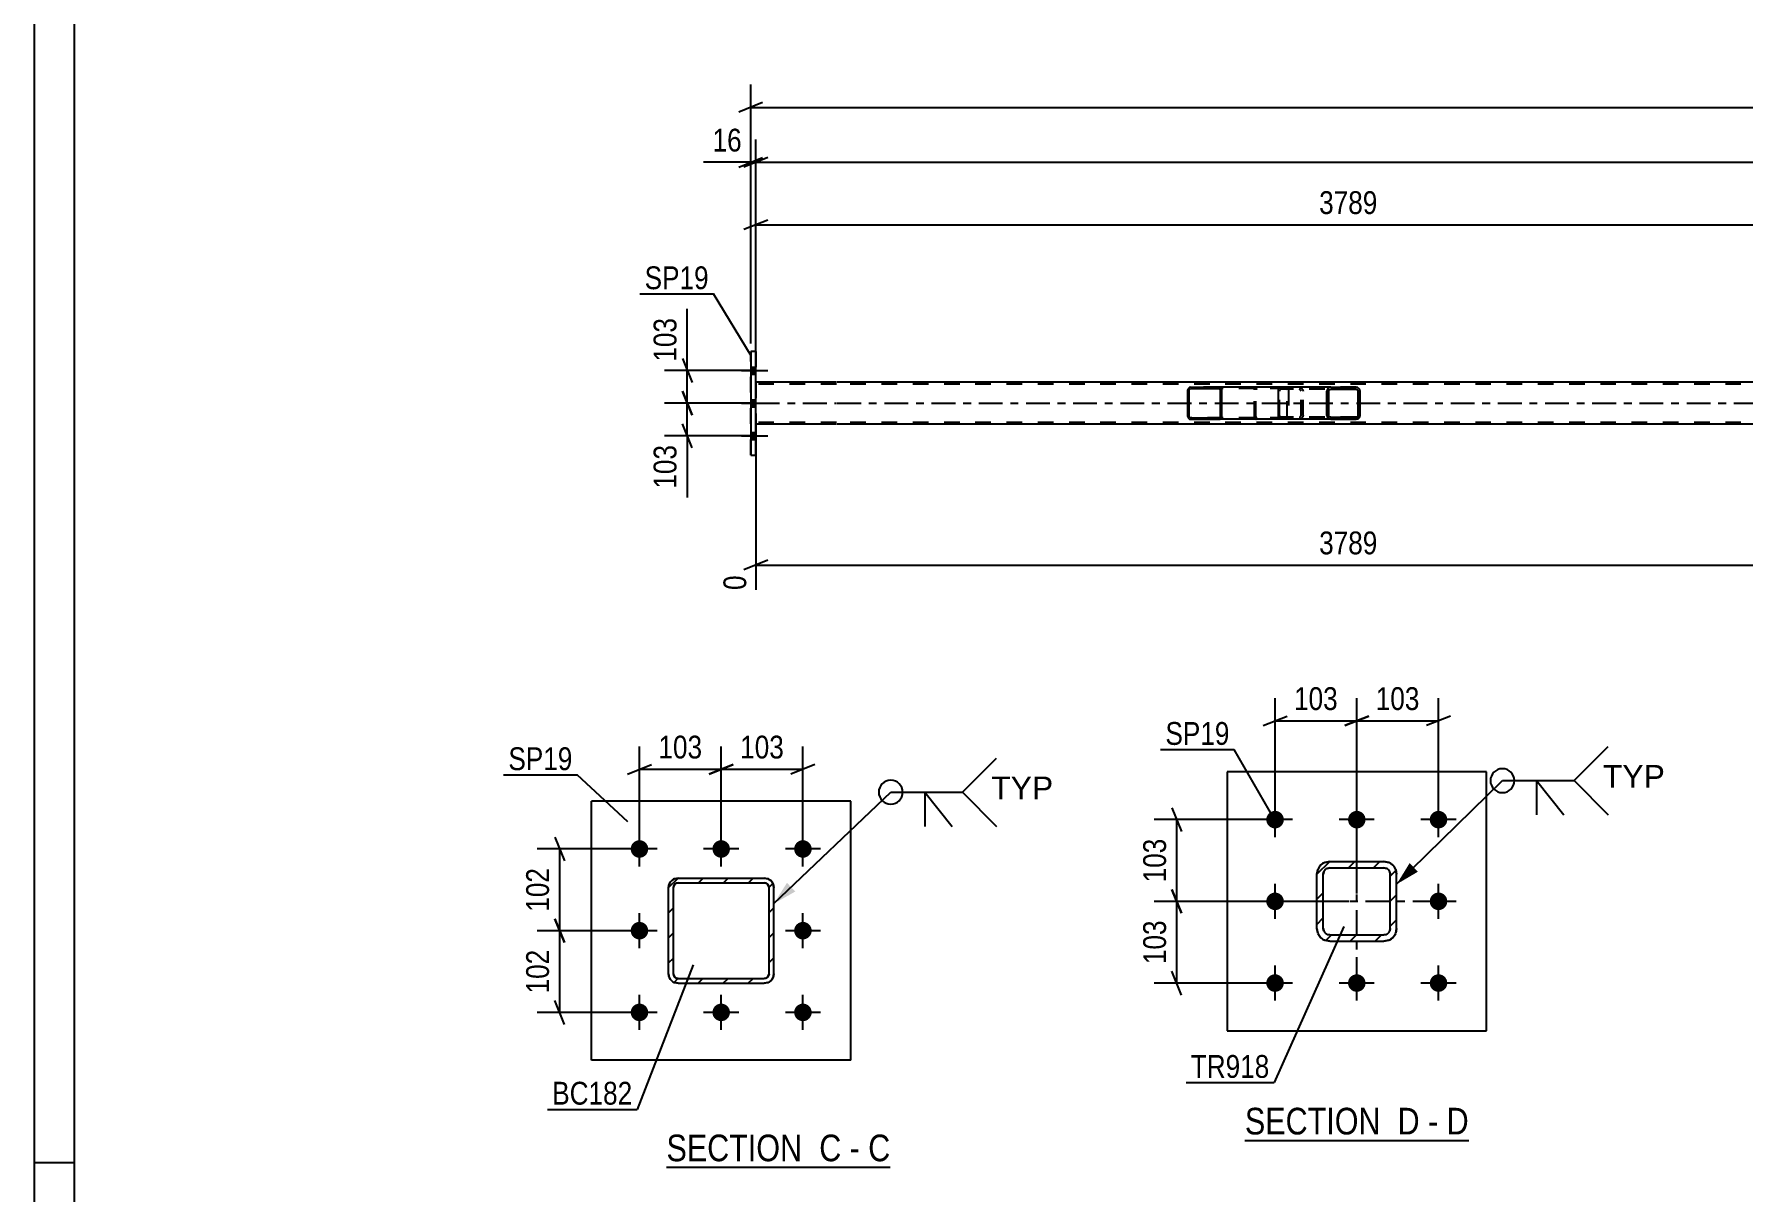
# Model space of a CAD drawing. Header units: millimetres. Extents: x 0 to 841, y 0 to 594.
# Drawn here: x 0 to 214.3, y 145.4 to 290.6 of the extents above; entities that cross this region are included whole.
import ezdxf

# ---------------------------------------------------------------- set-up
doc = ezdxf.new("R2010")
doc.units = ezdxf.units.MM
doc.linetypes.add('DXK_LINE_DOT2', pattern=[3.9198, 1.9599, -1.9599])
doc.linetypes.add('DXK_LINE_DOT3', pattern=[5.9187, 2.979, -0.9799, 0.9799, -0.9799])
doc.styles.add('Arial', font='ARIAL.TTF', dxfattribs={"height": 0.2})
doc.styles.add('Arial Narrow', font='ARIALN.TTF', dxfattribs={"height": 0.2})

# ---------------------------------------------------------------- blocks, each defined once
blk = doc.blocks.new('Unknown-814748264-18 - 6710')
at = {"color": 6, "linetype": 'Continuous'}
blk.add_line((151.86, 151.8), (179.93, 151.8), dxfattribs=at)
at = {"color": 0, "linetype": 'Continuous'}
blk.add_wipeout([(169.96, 152.55), (169.96, 156.05), (151.86, 156.05), (151.86, 152.55)], dxfattribs=at)
at = {"color": 7, "linetype": 'Continuous', "style": 'Arial Narrow'}
blk.add_text('SECTION ', height=3.34, dxfattribs=at).set_placement((151.86, 152.55))
at = {"color": 0, "linetype": 'Continuous'}
blk.add_wipeout([(173.78, 152.55), (173.78, 156.05), (171.01, 156.05), (171.01, 152.55)], dxfattribs=at)
at = {"color": 7, "linetype": 'Continuous', "style": 'Arial Narrow'}
blk.add_text('D', height=3.34, dxfattribs=at).set_placement((171.01, 152.55))
at = {"color": 0, "linetype": 'Continuous'}
blk.add_wipeout([(176.11, 152.55), (176.11, 156.05), (174.83, 156.05), (174.83, 152.55)], dxfattribs=at)
at = {"color": 7, "linetype": 'Continuous', "style": 'Arial Narrow'}
blk.add_text('-', height=3.34, dxfattribs=at).set_placement((174.83, 152.55))
at = {"color": 0, "linetype": 'Continuous'}
blk.add_wipeout([(179.93, 152.55), (179.93, 156.05), (177.16, 156.05), (177.16, 152.55)], dxfattribs=at)
at = {"color": 7, "linetype": 'Continuous', "style": 'Arial Narrow'}
blk.add_text('D', height=3.34, dxfattribs=at).set_placement((177.16, 152.55))
blk = doc.blocks.new('Unknown-814748264-1133')
at = {"color": 5, "linetype": 'Continuous'}
for p, q in [((0, 594), (0, 0)), ((5, 589), (5, 5)), ((5, 149), (0, 149))]:
    blk.add_line(p, q, dxfattribs=at)
blk = doc.blocks.new('Unknown-814748264-13 - 16211')
at = {"color": 6, "linetype": 'Continuous'}
blk.add_line((79.31, 148.44), (107.38, 148.44), dxfattribs=at)
at = {"color": 0, "linetype": 'Continuous'}
blk.add_wipeout([(97.42, 149.19), (97.42, 152.69), (79.31, 152.69), (79.31, 149.19)], dxfattribs=at)
at = {"color": 7, "linetype": 'Continuous', "style": 'Arial Narrow'}
blk.add_text('SECTION ', height=3.34, dxfattribs=at).set_placement((79.31, 149.19))
at = {"color": 0, "linetype": 'Continuous'}
blk.add_wipeout([(101.23, 149.19), (101.23, 152.69), (98.47, 152.69), (98.47, 149.19)], dxfattribs=at)
at = {"color": 7, "linetype": 'Continuous', "style": 'Arial Narrow'}
blk.add_text('C', height=3.34, dxfattribs=at).set_placement((98.47, 149.19))
at = {"color": 0, "linetype": 'Continuous'}
blk.add_wipeout([(103.56, 149.19), (103.56, 152.69), (102.28, 152.69), (102.28, 149.19)], dxfattribs=at)
at = {"color": 7, "linetype": 'Continuous', "style": 'Arial Narrow'}
blk.add_text('-', height=3.34, dxfattribs=at).set_placement((102.28, 149.19))
at = {"color": 0, "linetype": 'Continuous'}
blk.add_wipeout([(107.38, 149.19), (107.38, 152.69), (104.61, 152.69), (104.61, 149.19)], dxfattribs=at)
at = {"color": 7, "linetype": 'Continuous', "style": 'Arial Narrow'}
blk.add_text('C', height=3.34, dxfattribs=at).set_placement((104.61, 149.19))
blk = doc.blocks.new('Part-814748264-6718 - 6710')
at = {"color": 2, "linetype": 'Continuous'}
for p, q in [((182.14, 198.04), (149.64, 198.04)), ((149.64, 198.04), (149.64, 165.54)), ((182.14, 165.54), (182.14, 198.04)), ((149.64, 165.54), (182.14, 165.54))]:
    blk.add_line(p, q, dxfattribs=at)
blk = doc.blocks.new('Part-814748264-6836 - 6710')
at = {"linetype": 'Continuous'}
h = blk.add_hatch(dxfattribs=at)
h.set_pattern_fill('', scale=0.7, style=0, pattern_type=0)
h.set_pattern_definition([(45, (162.4914, 186.7897), (-1.57154, 1.57154), [])])
h.paths.add_polyline_path([(169.29, 186.79), (162.49, 186.79), (161.88, 186.67), (161.36, 186.32), (161.01, 185.8), (160.89, 185.19), (160.89, 178.39), (161.01, 177.78), (161.36, 177.26), (161.88, 176.91), (162.49, 176.79), (169.29, 176.79), (169.9, 176.91), (170.42, 177.26), (170.77, 177.78), (170.89, 178.39), (170.89, 185.19), (170.77, 185.8), (170.42, 186.32), (169.9, 186.67)])
h.paths.add_polyline_path([(170.03, 185.5), (170.09, 185.19), (170.09, 178.39), (170.03, 178.08), (169.86, 177.82), (169.6, 177.65), (169.29, 177.59), (162.49, 177.59), (162.19, 177.65), (161.93, 177.82), (161.75, 178.08), (161.69, 178.39), (161.69, 185.19), (161.75, 185.5), (161.93, 185.76), (162.19, 185.93), (162.49, 185.99), (169.29, 185.99), (169.6, 185.93), (169.86, 185.76)])
at = {"color": 7, "linetype": 'DXK_LINE_DOT3'}
for p, q in [((165.89, 171.79), (165.89, 191.79)), ((175.89, 181.79), (155.89, 181.79))]:
    blk.add_line(p, q, dxfattribs=at)
at = {"color": 7, "linetype": 'DXK_LINE_DOT2'}
for p, q in [((161.88, 186.67), (162.49, 186.79)), ((162.49, 186.79), (169.29, 186.79)), ((169.29, 186.79), (169.9, 186.67)), ((160.89, 185.19), (161.01, 185.8)), ((160.89, 178.39), (160.89, 185.19)), ((161.75, 185.5), (161.69, 185.19)), ((161.69, 178.39), (161.69, 185.19)), ((162.49, 185.99), (162.19, 185.93)), ((162.49, 185.99), (169.29, 185.99)), ((169.6, 185.93), (169.29, 185.99)), ((170.09, 185.19), (170.03, 185.5)), ((170.09, 178.39), (170.09, 185.19)), ((170.77, 185.8), (170.89, 185.19)), ((170.89, 178.39), (170.89, 185.19)), ((161.01, 177.78), (160.89, 178.39)), ((161.69, 178.39), (161.75, 178.08)), ((170.03, 178.08), (170.09, 178.39)), ((170.89, 178.39), (170.77, 177.78)), ((162.49, 176.79), (161.88, 176.91)), ((162.19, 177.65), (162.49, 177.59)), ((162.49, 177.59), (169.29, 177.59)), ((162.49, 176.79), (169.29, 176.79)), ((169.29, 177.59), (169.6, 177.65)), ((169.9, 176.91), (169.29, 176.79))]:
    blk.add_line(p, q, dxfattribs=at)
at = {"color": 2, "linetype": 'Continuous'}
for p, q in [((162.49, 186.79), (161.88, 186.67)), ((162.49, 186.79), (169.29, 186.79)), ((169.9, 186.67), (169.29, 186.79)), ((161.01, 185.8), (160.89, 185.19)), ((160.89, 178.39), (160.89, 185.19)), ((161.69, 185.19), (161.75, 185.5)), ((161.69, 178.39), (161.69, 185.19)), ((162.19, 185.93), (162.49, 185.99)), ((162.49, 185.99), (169.29, 185.99)), ((169.29, 185.99), (169.6, 185.93)), ((170.03, 185.5), (170.09, 185.19)), ((170.09, 178.39), (170.09, 185.19)), ((170.89, 185.19), (170.77, 185.8)), ((170.89, 178.39), (170.89, 185.19)), ((160.89, 178.39), (161.01, 177.78)), ((161.75, 178.08), (161.69, 178.39)), ((170.09, 178.39), (170.03, 178.08)), ((170.77, 177.78), (170.89, 178.39)), ((161.88, 176.91), (162.49, 176.79)), ((162.49, 177.59), (162.19, 177.65)), ((162.49, 177.59), (169.29, 177.59)), ((162.49, 176.79), (169.29, 176.79)), ((169.6, 177.65), (169.29, 177.59)), ((169.29, 176.79), (169.9, 176.91))]:
    blk.add_line(p, q, dxfattribs=at)
at = {"color": 7, "linetype": 'DXK_LINE_DOT2'}
for centre, radius, start, end in [((162.49, 185.19), 1.6, 112.5, 157.5), ((169.29, 185.19), 1.6, 22.5, 67.5), ((162.49, 185.19), 0.8, 112.5, 157.5), ((169.29, 185.19), 0.8, 22.5, 67.5), ((162.49, 178.39), 0.8, 202.5, 247.5), ((169.29, 178.39), 0.8, 292.5, 337.5), ((162.49, 178.39), 1.6, 202.5, 247.5), ((169.29, 178.39), 1.6, 292.5, 337.5)]:
    blk.add_arc(centre, radius, start, end, dxfattribs=at)
at = {"color": 2, "linetype": 'Continuous'}
for centre, radius, start, end in [((162.49, 185.19), 1.6, 112.5, 157.5), ((169.29, 185.19), 1.6, 22.5, 67.5), ((162.49, 185.19), 0.8, 112.5, 157.5), ((169.29, 185.19), 0.8, 22.5, 67.5), ((162.49, 178.39), 0.8, 202.5, 247.5), ((169.29, 178.39), 0.8, 292.5, 337.5), ((162.49, 178.39), 1.6, 202.5, 247.5), ((169.29, 178.39), 1.6, 292.5, 337.5)]:
    blk.add_arc(centre, radius, start, end, dxfattribs=at)
blk = doc.blocks.new('Bolt-814748264-6867 - 6710')
at = {"linetype": 'Continuous'}
for points in [[(155.64, 190.94, -1), (155.64, 193.14, -1)], [(165.89, 190.94, -1), (165.89, 193.14, -1)], [(176.14, 190.94, -1), (176.14, 193.14, -1)], [(155.64, 180.69, -1), (155.64, 182.89, -1)], [(176.14, 180.69, -1), (176.14, 182.89, -1)], [(155.64, 170.44, -1), (155.64, 172.64, -1)], [(165.89, 170.44, -1), (165.89, 172.64, -1)], [(176.14, 170.44, -1), (176.14, 172.64, -1)]]:
    blk.add_hatch(color=1, dxfattribs=at).paths.add_polyline_path(points)
at = {"color": 1, "linetype": 'Continuous'}
for p, q in [((155.64, 189.84), (155.64, 194.24)), ((165.89, 189.84), (165.89, 194.24)), ((176.14, 189.84), (176.14, 194.24)), ((157.84, 192.04), (153.44, 192.04)), ((168.09, 192.04), (163.69, 192.04)), ((178.34, 192.04), (173.94, 192.04)), ((155.64, 179.59), (155.64, 183.99)), ((176.14, 179.59), (176.14, 183.99)), ((157.84, 181.79), (153.44, 181.79)), ((178.34, 181.79), (173.94, 181.79)), ((155.64, 169.34), (155.64, 173.74)), ((165.89, 169.34), (165.89, 173.74)), ((176.14, 169.34), (176.14, 173.74)), ((157.84, 171.54), (153.44, 171.54)), ((168.09, 171.54), (163.69, 171.54)), ((178.34, 171.54), (173.94, 171.54))]:
    blk.add_line(p, q, dxfattribs=at)
blk = doc.blocks.new('Part-814748264-2548 - 2466')
at = {"color": 2, "linetype": 'Continuous'}
for p, q in [((100.63, 246.91), (90.51, 246.91)), ((762.85, 246.91), (100.73, 246.91)), ((100.63, 241.63), (90.51, 241.63)), ((238.33, 241.63), (100.73, 241.63))]:
    blk.add_line(p, q, dxfattribs=at)
at = {"color": 7, "linetype": 'DXK_LINE_DOT2'}
for p, q in [((90.51, 246.91), (90.51, 241.63)), ((100.63, 246.67), (90.51, 246.67)), ((762.85, 246.67), (100.73, 246.67)), ((100.63, 241.87), (90.51, 241.87)), ((762.85, 241.87), (100.73, 241.87))]:
    blk.add_line(p, q, dxfattribs=at)
at = {"color": 7, "linetype": 'DXK_LINE_DOT3'}
for p, q in [((90.51, 244.27), (100.63, 244.27)), ((100.73, 244.27), (762.85, 244.27))]:
    blk.add_line(p, q, dxfattribs=at)
blk = doc.blocks.new('Bolt-814748264-2487 - 2466')
at = {"linetype": 'Continuous'}
for points in [[(90.51, 247.93), (90.51, 248.81), (89.87, 248.81), (89.87, 247.93)], [(90.51, 247.93), (90.51, 248.81), (89.87, 248.81), (89.87, 247.93)], [(90.51, 247.93), (90.51, 248.81), (89.87, 248.81), (89.87, 247.93)], [(90.51, 243.83), (90.51, 244.71), (89.87, 244.71), (89.87, 243.83)], [(90.51, 243.83), (90.51, 244.71), (89.87, 244.71), (89.87, 243.83)], [(90.51, 239.73), (90.51, 240.61), (89.87, 240.61), (89.87, 239.73)], [(90.51, 239.73), (90.51, 240.61), (89.87, 240.61), (89.87, 239.73)], [(90.51, 239.73), (90.51, 240.61), (89.87, 240.61), (89.87, 239.73)]]:
    blk.add_hatch(color=1, dxfattribs=at).paths.add_polyline_path(points)
at = {"color": 1, "linetype": 'Continuous'}
for p, q in [((89.87, 248.81), (90.51, 248.81)), ((89.87, 248.81), (90.51, 248.81)), ((89.87, 248.81), (90.51, 248.81)), ((88.71, 248.37), (92.03, 248.37)), ((88.71, 248.37), (92.03, 248.37)), ((88.71, 248.37), (92.03, 248.37)), ((89.87, 247.93), (90.51, 247.93)), ((89.87, 247.93), (90.51, 247.93)), ((89.87, 247.93), (90.51, 247.93)), ((89.87, 244.71), (90.51, 244.71)), ((89.87, 244.71), (90.51, 244.71)), ((88.71, 244.27), (92.03, 244.27)), ((88.71, 244.27), (92.03, 244.27)), ((89.87, 243.83), (90.51, 243.83)), ((89.87, 243.83), (90.51, 243.83)), ((88.71, 240.17), (92.03, 240.17)), ((88.71, 240.17), (92.03, 240.17)), ((88.71, 240.17), (92.03, 240.17)), ((89.87, 240.61), (90.51, 240.61)), ((89.87, 240.61), (90.51, 240.61)), ((89.87, 240.61), (90.51, 240.61)), ((89.87, 239.73), (90.51, 239.73)), ((89.87, 239.73), (90.51, 239.73)), ((89.87, 239.73), (90.51, 239.73))]:
    blk.add_line(p, q, dxfattribs=at)
blk = doc.blocks.new('Part-814748264-2612 - 2466')
at = {"linetype": 'Continuous'}
h = blk.add_hatch(dxfattribs=at)
h.set_pattern_fill('', scale=0.7, style=0, pattern_type=0)
h.set_pattern_definition([(45, (148.9365, 246.0676), (-1.57154, 1.57154), [])])
h.paths.add_polyline_path([(148.96, 245.95), (148.94, 246.07), (148.86, 246.17), (148.75, 246.24), (148.62, 246.27), (145.05, 246.27), (144.92, 246.24), (144.81, 246.17), (144.73, 246.07), (144.71, 245.95), (144.71, 242.59), (144.73, 242.46), (144.81, 242.36), (144.92, 242.29), (145.05, 242.27), (148.62, 242.27), (148.75, 242.29), (148.86, 242.36), (148.94, 242.46), (148.96, 242.59)])
h.paths.add_polyline_path([(148.78, 242.52), (148.74, 242.47), (148.69, 242.44), (148.62, 242.43), (145.05, 242.43), (144.98, 242.44), (144.93, 242.47), (144.89, 242.52), (144.88, 242.59), (144.88, 245.95), (144.89, 246.01), (144.93, 246.06), (144.98, 246.09), (145.05, 246.11), (148.62, 246.11), (148.69, 246.09), (148.74, 246.06), (148.78, 246.01), (148.79, 245.95), (148.79, 242.59)])
at = {"color": 2, "linetype": 'Continuous'}
for p, q in [((144.73, 246.07), (144.71, 245.95)), ((144.71, 242.59), (144.71, 245.95)), ((144.88, 245.95), (144.89, 246.01)), ((144.88, 242.59), (144.88, 245.95)), ((144.89, 246.01), (144.93, 246.06)), ((145.05, 246.27), (144.92, 246.24)), ((144.93, 246.06), (144.98, 246.09)), ((144.98, 246.09), (145.05, 246.11)), ((145.05, 246.27), (148.62, 246.27)), ((145.05, 246.11), (148.62, 246.11)), ((156.32, 246.27), (148.62, 246.27)), ((148.75, 246.24), (148.62, 246.27)), ((148.62, 246.11), (148.69, 246.09)), ((148.69, 246.09), (148.74, 246.06)), ((148.74, 246.06), (148.78, 246.01)), ((148.78, 246.01), (148.79, 245.95)), ((148.79, 242.59), (148.79, 245.95)), ((148.96, 245.95), (148.94, 246.07)), ((148.96, 242.59), (148.96, 245.95)), ((144.71, 242.59), (144.73, 242.46)), ((144.89, 242.52), (144.88, 242.59)), ((144.93, 242.47), (144.89, 242.52)), ((144.92, 242.29), (145.05, 242.27)), ((144.98, 242.44), (144.93, 242.47)), ((145.05, 242.43), (144.98, 242.44)), ((145.05, 242.43), (148.62, 242.43)), ((145.05, 242.27), (148.62, 242.27)), ((148.69, 242.44), (148.62, 242.43)), ((148.62, 242.27), (148.75, 242.29)), ((156.32, 242.27), (148.62, 242.27)), ((148.74, 242.47), (148.69, 242.44)), ((148.78, 242.52), (148.74, 242.47)), ((148.79, 242.59), (148.78, 242.52)), ((148.94, 242.46), (148.96, 242.59))]:
    blk.add_line(p, q, dxfattribs=at)
at = {"color": 7, "linetype": 'DXK_LINE_DOT2'}
for p, q in [((148.62, 246.27), (145.05, 246.27)), ((156.97, 246.11), (145.05, 246.11)), ((153.05, 245.95), (153.08, 246.07)), ((153.05, 242.59), (153.05, 245.95)), ((153.24, 246.01), (153.23, 245.95)), ((153.23, 242.59), (153.23, 245.95)), ((153.28, 246.06), (153.24, 246.01)), ((153.27, 246.24), (153.4, 246.27)), ((153.28, 246.06), (153.29, 246.07)), ((153.29, 246.07), (153.33, 246.09)), ((153.33, 246.09), (153.4, 246.11)), ((156.97, 246.27), (156.32, 246.27)), ((156.97, 246.27), (157.1, 246.24)), ((157.04, 246.09), (156.97, 246.11)), ((157.09, 246.06), (157.04, 246.09)), ((157.13, 246.01), (157.09, 246.06)), ((157.14, 245.95), (157.13, 246.01)), ((157.14, 242.59), (157.14, 245.95)), ((157.29, 246.07), (157.31, 245.95)), ((157.31, 245.95), (157.31, 242.59)), ((156.97, 242.43), (145.05, 242.43)), ((148.62, 242.27), (145.05, 242.27)), ((153.08, 242.46), (153.05, 242.59)), ((153.23, 242.59), (153.24, 242.52)), ((153.24, 242.52), (153.28, 242.47)), ((153.4, 242.27), (153.27, 242.29)), ((153.28, 242.47), (153.29, 242.46)), ((153.29, 242.46), (153.33, 242.44)), ((153.33, 242.44), (153.4, 242.43)), ((156.97, 242.27), (156.32, 242.27)), ((156.97, 242.43), (157.04, 242.44)), ((157.1, 242.29), (156.97, 242.27)), ((157.04, 242.44), (157.09, 242.47)), ((157.09, 242.47), (157.13, 242.52)), ((157.13, 242.52), (157.14, 242.59)), ((157.31, 242.59), (157.29, 242.46))]:
    blk.add_line(p, q, dxfattribs=at)
at = {"color": 2, "linetype": 'Continuous'}
for centre, start, end in [((145.03, 245.93), 110.7583, 155.68), ((148.63, 245.93), 24.32, 69.2417), ((145.03, 242.6), 204.32, 249.2417), ((148.63, 242.6), 290.7583, 335.68)]:
    blk.add_arc(centre, 0.331, start, end, dxfattribs=at)
at = {"color": 7, "linetype": 'DXK_LINE_DOT2'}
for centre, start, end in [((153.38, 245.93), 110.7583, 155.6801), ((156.98, 245.93), 24.3199, 69.2417), ((153.38, 242.6), 204.3199, 249.2417), ((156.98, 242.6), 290.7583, 335.6801)]:
    blk.add_arc(centre, 0.331, start, end, dxfattribs=at)
blk = doc.blocks.new('Part-814748264-2611 - 2466')
at = {"linetype": 'Continuous'}
h = blk.add_hatch(dxfattribs=at)
h.set_pattern_fill('', scale=0.7, style=0, pattern_type=0)
h.set_pattern_definition([(45, (166.2685, 245.9688), (-1.57154, 1.57154), [])])
h.paths.add_polyline_path([(166.31, 245.79), (166.27, 245.97), (166.16, 246.12), (166, 246.23), (165.8, 246.27), (162.62, 246.27), (162.43, 246.23), (162.26, 246.12), (162.16, 245.97), (162.12, 245.79), (162.12, 242.75), (162.16, 242.56), (162.26, 242.41), (162.43, 242.3), (162.62, 242.27), (165.8, 242.27), (166, 242.3), (166.16, 242.41), (166.27, 242.56), (166.31, 242.75)])
h.paths.add_polyline_path([(166.04, 242.65), (165.98, 242.58), (165.9, 242.52), (165.8, 242.51), (162.62, 242.51), (162.52, 242.52), (162.44, 242.58), (162.39, 242.65), (162.37, 242.75), (162.37, 245.79), (162.39, 245.88), (162.44, 245.95), (162.52, 246.01), (162.62, 246.03), (165.8, 246.03), (165.9, 246.01), (165.98, 245.95), (166.04, 245.88), (166.06, 245.79), (166.06, 242.75)])
at = {"color": 2, "linetype": 'Continuous'}
for p, q in [((156.05, 245.79), (156.07, 245.97)), ((156.05, 242.75), (156.05, 245.79)), ((156.07, 245.97), (156.13, 246.12)), ((156.13, 246.12), (156.22, 246.23)), ((156.22, 246.23), (156.32, 246.27)), ((162.62, 246.27), (156.32, 246.27)), ((162.16, 245.97), (162.12, 245.79)), ((162.12, 242.75), (162.12, 245.79)), ((162.37, 245.79), (162.39, 245.88)), ((162.37, 242.75), (162.37, 245.79)), ((162.39, 245.88), (162.44, 245.95)), ((162.62, 246.27), (162.43, 246.23)), ((162.44, 245.95), (162.52, 246.01)), ((162.52, 246.01), (162.62, 246.03)), ((162.62, 246.27), (165.8, 246.27)), ((162.62, 246.03), (165.8, 246.03)), ((166, 246.23), (165.8, 246.27)), ((165.8, 246.03), (165.9, 246.01)), ((165.9, 246.01), (165.98, 245.95)), ((165.98, 245.95), (166.04, 245.88)), ((166.04, 245.88), (166.06, 245.79)), ((166.06, 242.75), (166.06, 245.79)), ((166.31, 245.79), (166.27, 245.97)), ((166.31, 242.75), (166.31, 245.79)), ((156.07, 242.56), (156.05, 242.75)), ((156.13, 242.41), (156.07, 242.56)), ((156.22, 242.3), (156.13, 242.41)), ((156.32, 242.27), (156.22, 242.3)), ((162.62, 242.27), (156.32, 242.27)), ((162.12, 242.75), (162.16, 242.56)), ((162.39, 242.65), (162.37, 242.75)), ((162.44, 242.58), (162.39, 242.65)), ((162.43, 242.3), (162.62, 242.27)), ((162.52, 242.52), (162.44, 242.58)), ((162.62, 242.51), (162.52, 242.52)), ((162.62, 242.51), (165.8, 242.51)), ((162.62, 242.27), (165.8, 242.27)), ((165.9, 242.52), (165.8, 242.51)), ((165.8, 242.27), (166, 242.3)), ((165.98, 242.58), (165.9, 242.52)), ((166.04, 242.65), (165.98, 242.58)), ((166.06, 242.75), (166.04, 242.65)), ((166.27, 242.56), (166.31, 242.75))]:
    blk.add_line(p, q, dxfattribs=at)
at = {"color": 7, "linetype": 'DXK_LINE_DOT2'}
for p, q in [((156.19, 245.88), (156.18, 245.79)), ((156.18, 242.75), (156.18, 245.79)), ((156.22, 245.95), (156.19, 245.88)), ((156.27, 246.01), (156.22, 245.95)), ((156.32, 246.03), (156.27, 246.01)), ((165.8, 246.03), (156.32, 246.03)), ((157.31, 246.03), (157.31, 246.27)), ((158.65, 246.27), (158.85, 246.23)), ((158.75, 246.01), (158.65, 246.03)), ((158.83, 245.95), (158.75, 246.01)), ((158.89, 245.88), (158.83, 245.95)), ((158.91, 245.79), (158.89, 245.88)), ((158.91, 242.75), (158.91, 245.79)), ((159.12, 245.97), (159.16, 245.79)), ((159.16, 242.75), (159.16, 245.79)), ((165.8, 246.27), (162.62, 246.27)), ((156.18, 242.75), (156.19, 242.65)), ((156.19, 242.65), (156.22, 242.58)), ((156.22, 242.58), (156.27, 242.52)), ((156.27, 242.52), (156.32, 242.51)), ((165.8, 242.51), (156.32, 242.51)), ((157.31, 242.27), (157.31, 242.51)), ((158.65, 242.51), (158.75, 242.52)), ((158.85, 242.3), (158.65, 242.27)), ((158.75, 242.52), (158.83, 242.58)), ((158.83, 242.58), (158.89, 242.65)), ((158.89, 242.65), (158.91, 242.75)), ((159.16, 242.75), (159.12, 242.56)), ((165.8, 242.27), (162.62, 242.27))]:
    blk.add_line(p, q, dxfattribs=at)
for centre, start, end in [((158.67, 245.77), 23.8494, 68.8059), ((158.67, 242.76), 291.1941, 336.1506)]:
    blk.add_arc(centre, 0.492, start, end, dxfattribs=at)
at = {"color": 2, "linetype": 'Continuous'}
for centre, start, end in [((162.61, 245.77), 111.1941, 156.1506), ((165.82, 245.77), 23.8494, 68.8059), ((162.61, 242.76), 203.8494, 248.8059), ((165.82, 242.76), 291.1941, 336.1506)]:
    blk.add_arc(centre, 0.492, start, end, dxfattribs=at)
blk = doc.blocks.new('Part-814748264-2618 - 2466')
at = {"color": 2, "linetype": 'Continuous'}
for p, q in [((90.51, 250.77), (89.87, 250.77)), ((89.87, 250.77), (89.87, 237.77)), ((90.51, 237.77), (90.51, 250.77)), ((89.87, 237.77), (90.51, 237.77))]:
    blk.add_line(p, q, dxfattribs=at)
at = {"color": 7, "linetype": 'DXK_LINE_DOT2'}
for p, q in [((89.87, 237.77), (89.87, 250.77)), ((90.51, 250.77), (90.51, 237.77))]:
    blk.add_line(p, q, dxfattribs=at)
blk = doc.blocks.new('Bolt-814748264-16336 - 16211')
at = {"linetype": 'Continuous'}
for points in [[(75.92, 187.26, -1), (75.92, 189.46, -1)], [(86.17, 187.26, -1), (86.17, 189.46, -1)], [(96.42, 187.26, -1), (96.42, 189.46, -1)], [(75.92, 177.01, -1), (75.92, 179.21, -1)], [(96.42, 177.01, -1), (96.42, 179.21, -1)], [(75.92, 166.76, -1), (75.92, 168.96, -1)], [(86.17, 166.76, -1), (86.17, 168.96, -1)], [(96.42, 166.76, -1), (96.42, 168.96, -1)]]:
    blk.add_hatch(color=1, dxfattribs=at).paths.add_polyline_path(points)
at = {"color": 1, "linetype": 'Continuous'}
for p, q in [((75.92, 186.16), (75.92, 190.56)), ((86.17, 186.16), (86.17, 190.56)), ((96.42, 186.16), (96.42, 190.56)), ((78.12, 188.36), (73.72, 188.36)), ((88.37, 188.36), (83.97, 188.36)), ((98.62, 188.36), (94.22, 188.36)), ((75.92, 175.91), (75.92, 180.31)), ((96.42, 175.91), (96.42, 180.31)), ((78.12, 178.11), (73.72, 178.11)), ((98.62, 178.11), (94.22, 178.11)), ((75.92, 165.66), (75.92, 170.06)), ((86.17, 165.66), (86.17, 170.06)), ((96.42, 165.66), (96.42, 170.06)), ((78.12, 167.86), (73.72, 167.86)), ((88.37, 167.86), (83.97, 167.86)), ((98.62, 167.86), (94.22, 167.86))]:
    blk.add_line(p, q, dxfattribs=at)
blk = doc.blocks.new('Part-814748264-16230 - 16211')
at = {"color": 2, "linetype": 'Continuous'}
for p, q in [((102.42, 194.36), (69.92, 194.36)), ((69.92, 161.86), (69.92, 194.36)), ((102.42, 161.86), (102.42, 194.36)), ((102.42, 161.86), (69.92, 161.86))]:
    blk.add_line(p, q, dxfattribs=at)
blk = doc.blocks.new('Part-814748264-16333 - 16211')
at = {"linetype": 'Continuous'}
h = blk.add_hatch(dxfattribs=at)
h.set_pattern_fill('', scale=0.7, style=0, pattern_type=0)
h.set_pattern_definition([(45, (80.7682, 184.7073), (-1.57154, 1.57154), [])])
h.paths.add_polyline_path([(91.57, 184.71), (80.77, 184.71), (80.31, 184.62), (79.92, 184.36), (79.66, 183.97), (79.57, 183.51), (79.57, 172.71), (79.66, 172.25), (79.92, 171.86), (80.31, 171.6), (80.77, 171.51), (91.57, 171.51), (92.03, 171.6), (92.42, 171.86), (92.68, 172.25), (92.77, 172.71), (92.77, 183.51), (92.68, 183.97), (92.42, 184.36), (92.03, 184.62)])
h.paths.add_polyline_path([(92.12, 183.74), (92.17, 183.51), (92.17, 172.71), (92.12, 172.48), (91.99, 172.28), (91.8, 172.15), (91.57, 172.11), (80.77, 172.11), (80.54, 172.15), (80.34, 172.28), (80.21, 172.48), (80.17, 172.71), (80.17, 183.51), (80.21, 183.74), (80.34, 183.93), (80.54, 184.06), (80.77, 184.11), (91.57, 184.11), (91.8, 184.06), (91.99, 183.93)])
at = {"color": 7, "linetype": 'DXK_LINE_DOT2'}
for p, q in [((80.31, 184.62), (80.77, 184.71)), ((80.77, 184.71), (91.57, 184.71)), ((91.57, 184.71), (92.03, 184.62)), ((79.57, 183.51), (79.66, 183.97)), ((79.57, 172.71), (79.57, 183.51)), ((80.21, 183.74), (80.17, 183.51)), ((80.17, 172.71), (80.17, 183.51)), ((80.34, 183.93), (80.21, 183.74)), ((80.54, 184.06), (80.34, 183.93)), ((80.77, 184.11), (80.54, 184.06)), ((80.77, 184.11), (91.57, 184.11)), ((91.8, 184.06), (91.57, 184.11)), ((91.99, 183.93), (91.8, 184.06)), ((92.12, 183.74), (91.99, 183.93)), ((92.17, 183.51), (92.12, 183.74)), ((92.17, 172.71), (92.17, 183.51)), ((92.68, 183.97), (92.77, 183.51)), ((92.77, 172.71), (92.77, 183.51)), ((79.66, 172.25), (79.57, 172.71)), ((80.17, 172.71), (80.21, 172.48)), ((80.21, 172.48), (80.34, 172.28)), ((80.77, 171.51), (80.31, 171.6)), ((80.34, 172.28), (80.54, 172.15)), ((80.54, 172.15), (80.77, 172.11)), ((80.77, 172.11), (91.57, 172.11)), ((80.77, 171.51), (91.57, 171.51)), ((91.57, 172.11), (91.8, 172.15)), ((92.03, 171.6), (91.57, 171.51)), ((91.8, 172.15), (91.99, 172.28)), ((91.99, 172.28), (92.12, 172.48)), ((92.12, 172.48), (92.17, 172.71)), ((92.77, 172.71), (92.68, 172.25))]:
    blk.add_line(p, q, dxfattribs=at)
at = {"color": 2, "linetype": 'Continuous'}
for p, q in [((80.77, 184.71), (80.31, 184.62)), ((80.77, 184.71), (91.57, 184.71)), ((92.03, 184.62), (91.57, 184.71)), ((79.66, 183.97), (79.57, 183.51)), ((79.57, 172.71), (79.57, 183.51)), ((80.17, 183.51), (80.21, 183.74)), ((80.17, 172.71), (80.17, 183.51)), ((80.21, 183.74), (80.34, 183.93)), ((80.34, 183.93), (80.54, 184.06)), ((80.54, 184.06), (80.77, 184.11)), ((80.77, 184.11), (91.57, 184.11)), ((91.57, 184.11), (91.8, 184.06)), ((91.8, 184.06), (91.99, 183.93)), ((91.99, 183.93), (92.12, 183.74)), ((92.12, 183.74), (92.17, 183.51)), ((92.17, 172.71), (92.17, 183.51)), ((92.77, 183.51), (92.68, 183.97)), ((92.77, 172.71), (92.77, 183.51)), ((79.57, 172.71), (79.66, 172.25)), ((80.21, 172.48), (80.17, 172.71)), ((80.34, 172.28), (80.21, 172.48)), ((80.31, 171.6), (80.77, 171.51)), ((80.54, 172.15), (80.34, 172.28)), ((80.77, 172.11), (80.54, 172.15)), ((80.77, 172.11), (91.57, 172.11)), ((80.77, 171.51), (91.57, 171.51)), ((91.8, 172.15), (91.57, 172.11)), ((91.57, 171.51), (92.03, 171.6)), ((91.99, 172.28), (91.8, 172.15)), ((92.12, 172.48), (91.99, 172.28)), ((92.17, 172.71), (92.12, 172.48)), ((92.68, 172.25), (92.77, 172.71))]:
    blk.add_line(p, q, dxfattribs=at)
at = {"color": 7, "linetype": 'DXK_LINE_DOT2'}
for centre, start, end in [((80.77, 183.51), 112.5, 157.5), ((91.57, 183.51), 22.5, 67.5), ((80.77, 172.71), 202.5, 247.5), ((91.57, 172.71), 292.5, 337.5)]:
    blk.add_arc(centre, 1.2, start, end, dxfattribs=at)
at = {"color": 2, "linetype": 'Continuous'}
for centre, start, end in [((80.77, 183.51), 112.5, 157.5), ((91.57, 183.51), 22.5, 67.5), ((80.77, 172.71), 202.5, 247.5), ((91.57, 172.71), 292.5, 337.5)]:
    blk.add_arc(centre, 1.2, start, end, dxfattribs=at)
blk = doc.blocks.new('StraightDimension-814748264-6900 - 6710')
at = {"color": 7, "linetype": 'Continuous'}
for p, q in [((155.64, 193.04), (155.64, 207.29)), ((165.89, 182.79), (165.89, 207.29)), ((154.14, 203.84), (157.14, 205.04)), ((155.64, 204.44), (165.89, 204.44)), ((167.39, 205.04), (164.39, 203.84))]:
    blk.add_line(p, q, dxfattribs=at)
at = {"color": 0}
blk.add_wipeout([(164.11, 205.19), (164.11, 209.39), (157.42, 209.39), (157.42, 205.19)], dxfattribs=at)
at = {"color": 3, "style": 'Arial Narrow'}
blk.add_text('103', height=2.863, dxfattribs=at).set_placement((158.02, 205.79))
blk = doc.blocks.new('StraightDimension-814748264-6918 - 6710')
at = {"color": 7, "linetype": 'Continuous'}
for p, q in [((142.71, 193.54), (143.91, 190.54)), ((154.64, 192.04), (140.46, 192.04)), ((143.31, 181.79), (143.31, 192.04)), ((143.91, 180.29), (142.71, 183.29)), ((164.89, 181.79), (140.46, 181.79))]:
    blk.add_line(p, q, dxfattribs=at)
at = {"color": 0}
blk.add_wipeout([(142.56, 190.26), (138.36, 190.26), (138.36, 183.57), (142.56, 183.57)], dxfattribs=at)
at = {"color": 3, "style": 'Arial Narrow'}
blk.add_text('103', height=2.863, rotation=90.0002, dxfattribs=at).set_placement((141.96, 184.17))
blk = doc.blocks.new('StraightDimension-814748264-6883 - 6710')
at = {"color": 7, "linetype": 'Continuous'}
for p, q in [((165.89, 182.79), (165.89, 207.29)), ((176.14, 193.04), (176.14, 207.29)), ((164.39, 203.84), (167.39, 205.04)), ((165.89, 204.44), (176.14, 204.44)), ((177.64, 205.04), (174.64, 203.84))]:
    blk.add_line(p, q, dxfattribs=at)
at = {"color": 0}
blk.add_wipeout([(174.36, 205.19), (174.36, 209.39), (167.67, 209.39), (167.67, 205.19)], dxfattribs=at)
at = {"color": 3, "style": 'Arial Narrow'}
blk.add_text('103', height=2.863, dxfattribs=at).set_placement((168.27, 205.79))
blk = doc.blocks.new('StraightDimension-814748264-6935 - 6710')
at = {"color": 7, "linetype": 'Continuous'}
for p, q in [((142.71, 183.29), (143.91, 180.29)), ((164.89, 181.79), (140.46, 181.79)), ((143.31, 171.54), (143.31, 181.79)), ((154.64, 171.54), (140.46, 171.54)), ((143.91, 170.04), (142.71, 173.04))]:
    blk.add_line(p, q, dxfattribs=at)
at = {"color": 0}
blk.add_wipeout([(142.56, 180.01), (138.36, 180.01), (138.36, 173.32), (142.56, 173.32)], dxfattribs=at)
at = {"color": 3, "style": 'Arial Narrow'}
blk.add_text('103', height=2.863, rotation=90.0002, dxfattribs=at).set_placement((141.96, 173.92))
blk = doc.blocks.new('StraightDimension-814748264-2820 - 2466')
at = {"color": 7, "linetype": 'Continuous'}
for p, q in [((90.51, 247.28), (90.51, 269.51)), ((239.13, 255.52), (239.13, 269.51)), ((92.01, 267.26), (89.01, 266.06)), ((90.51, 266.66), (239.13, 266.66)), ((237.63, 266.06), (240.63, 267.26))]:
    blk.add_line(p, q, dxfattribs=at)
at = {"color": 0}
blk.add_wipeout([(169.08, 267.41), (169.08, 271.61), (160.57, 271.61), (160.57, 267.41)], dxfattribs=at)
at = {"color": 3, "style": 'Arial Narrow'}
blk.add_text('3789', height=2.863, dxfattribs=at).set_placement((161.17, 268.01))
blk = doc.blocks.new('StraightDimension-814748264-2786 - 2466')
at = {"color": 7, "linetype": 'Continuous'}
for p, q in [((81.31, 245.77), (82.51, 242.77)), ((90.27, 244.27), (79.06, 244.27)), ((81.91, 240.17), (81.91, 244.27)), ((90.27, 240.17), (79.06, 240.17)), ((82.51, 238.67), (81.31, 241.67))]:
    blk.add_line(p, q, dxfattribs=at)
at = {"color": 0}
blk.add_wipeout([(81.16, 239.64), (76.96, 239.64), (76.96, 232.96), (81.16, 232.96)], dxfattribs=at)
at = {"color": 7, "linetype": 'Continuous'}
blk.add_line((81.91, 240.17), (81.91, 232.43), dxfattribs=at)
blk.add_line((81.91, 240.17), (81.91, 232.43), dxfattribs=at)
at = {"color": 3, "style": 'Arial Narrow'}
blk.add_text('103', height=2.863, rotation=90.0002, dxfattribs=at).set_placement((80.56, 233.56))
blk = doc.blocks.new('StraightDimension-814748264-2790 - 2466')
at = {"color": 7, "linetype": 'Continuous'}
for p, q in [((81.31, 249.87), (82.51, 246.87)), ((90.27, 248.37), (79.06, 248.37)), ((81.91, 244.27), (81.91, 248.37)), ((82.51, 242.77), (81.31, 245.77)), ((90.27, 244.27), (79.06, 244.27))]:
    blk.add_line(p, q, dxfattribs=at)
at = {"color": 0}
blk.add_wipeout([(81.16, 255.57), (76.96, 255.57), (76.96, 248.89), (81.16, 248.89)], dxfattribs=at)
at = {"color": 7, "linetype": 'Continuous'}
blk.add_line((81.91, 248.37), (81.91, 256.1), dxfattribs=at)
blk.add_line((81.91, 248.37), (81.91, 256.1), dxfattribs=at)
at = {"color": 3, "style": 'Arial Narrow'}
blk.add_text('103', height=2.863, rotation=90.0002, dxfattribs=at).set_placement((80.56, 249.49))
blk = doc.blocks.new('StraightDimension-814748264-2795 - 2466')
at = {"color": 7, "linetype": 'Continuous'}
for p, q in [((90.51, 241.11), (90.51, 220.85)), ((239.13, 232.22), (239.13, 215.36)), ((92.01, 224.57), (89.01, 223.37)), ((90.51, 223.97), (239.13, 223.97)), ((237.63, 223.37), (240.63, 224.57))]:
    blk.add_line(p, q, dxfattribs=at)
at = {"color": 0}
blk.add_wipeout([(169.08, 224.72), (169.08, 228.92), (160.57, 228.92), (160.57, 224.72)], dxfattribs=at)
at = {"color": 0, "linetype": 'Continuous'}
for points in [[(89.91, 223.27), (85.71, 223.27), (85.71, 220.25), (89.91, 220.25)], [(238.53, 223.27), (234.33, 223.27), (234.33, 214.76), (238.53, 214.76)]]:
    blk.add_wipeout(points, dxfattribs=at)
at = {"color": 3, "style": 'Arial Narrow'}
blk.add_text('3789', height=2.863, dxfattribs=at).set_placement((161.17, 225.32))
at = {"color": 3, "linetype": 'Continuous', "style": 'Arial Narrow'}
for s, height, p in [('0', 2.86, (89.31, 220.85)), ('3789', 2.863, (237.93, 215.36))]:
    blk.add_text(s, height=height, rotation=90.0002, dxfattribs=at).set_placement(p)
blk = doc.blocks.new('StraightDimension-814748264-2917 - 2466')
at = {"color": 7, "linetype": 'Continuous'}
for p, q in [((89.87, 251.77), (89.87, 284.24)), ((91.37, 281.99), (88.37, 280.79)), ((89.87, 281.39), (773.71, 281.39))]:
    blk.add_line(p, q, dxfattribs=at)
blk = doc.blocks.new('StraightDimension-814748264-8526 - 2466')
at = {"color": 7, "linetype": 'Continuous'}
for p, q in [((89.87, 251.77), (89.87, 277.35)), ((90.51, 251.77), (90.51, 277.35)), ((88.37, 273.9), (91.37, 275.1)), ((92.01, 275.1), (89.01, 273.9)), ((89.87, 274.5), (90.51, 274.5))]:
    blk.add_line(p, q, dxfattribs=at)
at = {"color": 0}
blk.add_wipeout([(89.35, 275.25), (89.35, 279.45), (84.49, 279.45), (84.49, 275.25)], dxfattribs=at)
at = {"color": 7, "linetype": 'Continuous'}
blk.add_line((89.87, 274.5), (83.97, 274.5), dxfattribs=at)
blk.add_line((89.87, 274.5), (83.97, 274.5), dxfattribs=at)
at = {"color": 3, "style": 'Arial Narrow'}
blk.add_text('16', height=2.863, dxfattribs=at).set_placement((85.09, 275.85))
blk = doc.blocks.new('StraightDimension-814748264-8525 - 2466')
at = {"color": 7, "linetype": 'Continuous'}
for p, q in [((90.51, 251.77), (90.51, 277.35)), ((92.01, 275.1), (89.01, 273.9)), ((90.51, 274.5), (773.07, 274.5))]:
    blk.add_line(p, q, dxfattribs=at)
blk = doc.blocks.new('StraightDimension-814748264-16383 - 16211')
at = {"color": 7, "linetype": 'Continuous'}
for p, q in [((65.32, 189.86), (66.52, 186.86)), ((74.92, 188.36), (63.07, 188.36)), ((65.92, 178.11), (65.92, 188.36)), ((74.92, 178.11), (63.07, 178.11)), ((66.52, 176.61), (65.32, 179.61))]:
    blk.add_line(p, q, dxfattribs=at)
at = {"color": 0}
blk.add_wipeout([(65.17, 186.57), (60.97, 186.57), (60.97, 179.89), (65.17, 179.89)], dxfattribs=at)
at = {"color": 3, "style": 'Arial Narrow'}
blk.add_text('102', height=2.863, rotation=90.0002, dxfattribs=at).set_placement((64.57, 180.49))
blk = doc.blocks.new('StraightDimension-814748264-16384 - 16211')
at = {"color": 7, "linetype": 'Continuous'}
for p, q in [((74.92, 178.11), (63.07, 178.11)), ((65.32, 179.61), (66.52, 176.61)), ((65.92, 167.86), (65.92, 178.11)), ((66.52, 166.36), (65.32, 169.36)), ((74.92, 167.86), (63.07, 167.86))]:
    blk.add_line(p, q, dxfattribs=at)
at = {"color": 0}
blk.add_wipeout([(65.17, 176.32), (60.97, 176.32), (60.97, 169.64), (65.17, 169.64)], dxfattribs=at)
at = {"color": 3, "style": 'Arial Narrow'}
blk.add_text('102', height=2.863, rotation=90.0002, dxfattribs=at).set_placement((64.57, 170.24))
blk = doc.blocks.new('StraightDimension-814748264-16399 - 16211')
at = {"color": 7, "linetype": 'Continuous'}
for p, q in [((86.17, 189.36), (86.17, 201.21)), ((96.42, 189.36), (96.42, 201.21)), ((84.67, 197.76), (87.67, 198.96)), ((86.17, 198.36), (96.42, 198.36)), ((97.92, 198.96), (94.92, 197.76))]:
    blk.add_line(p, q, dxfattribs=at)
at = {"color": 0}
blk.add_wipeout([(94.64, 199.11), (94.64, 203.31), (87.95, 203.31), (87.95, 199.11)], dxfattribs=at)
at = {"color": 3, "style": 'Arial Narrow'}
blk.add_text('103', height=2.863, dxfattribs=at).set_placement((88.55, 199.71))
blk = doc.blocks.new('StraightDimension-814748264-16400 - 16211')
at = {"color": 7, "linetype": 'Continuous'}
for p, q in [((75.92, 189.36), (75.92, 201.21)), ((86.17, 189.36), (86.17, 201.21)), ((74.42, 197.76), (77.42, 198.96)), ((75.92, 198.36), (86.17, 198.36)), ((87.67, 198.96), (84.67, 197.76))]:
    blk.add_line(p, q, dxfattribs=at)
at = {"color": 0}
blk.add_wipeout([(84.39, 199.11), (84.39, 203.31), (77.7, 203.31), (77.7, 199.11)], dxfattribs=at)
at = {"color": 3, "style": 'Arial Narrow'}
blk.add_text('103', height=2.863, dxfattribs=at).set_placement((78.3, 199.71))
blk = doc.blocks.new('Mark-814748264-6832 - 6710')
at = {"color": 0}
blk.add_wipeout([(154.93, 159.65), (154.93, 162.65), (145.07, 162.65), (145.07, 159.65)], dxfattribs=at)
blk.add_wipeout([(154.93, 159.65), (154.93, 162.65), (145.07, 162.65), (145.07, 159.65)], dxfattribs=at)
at = {"color": 30, "linetype": 'Continuous'}
for p in [(164.26, 178.64), (144.47, 159.05)]:
    blk.add_line(p, (155.53, 159.05), dxfattribs=at)
at = {"color": 3, "style": 'Arial Narrow'}
blk.add_text('TR918', height=2.863, dxfattribs=at).set_placement((145.07, 159.65))
blk = doc.blocks.new('Mark-814748264-6714 - 6710')
at = {"color": 0}
blk.add_wipeout([(149.93, 201.42), (149.93, 204.42), (141.89, 204.42), (141.89, 201.42)], dxfattribs=at)
blk.add_wipeout([(149.93, 201.42), (149.93, 204.42), (141.89, 204.42), (141.89, 201.42)], dxfattribs=at)
at = {"color": 30, "linetype": 'Continuous'}
for p in [(141.29, 200.82), (155.53, 192.16)]:
    blk.add_line(p, (150.53, 200.82), dxfattribs=at)
at = {"color": 3, "style": 'Arial Narrow'}
blk.add_text('SP19', height=2.863, dxfattribs=at).set_placement((141.89, 201.42))
blk = doc.blocks.new('WeldMark-814748264-6952 - 6710')
at = {"linetype": 'Continuous'}
blk.add_hatch(color=30, dxfattribs=at).paths.add_polyline_path([(173.56, 185.51), (170.89, 183.94), (172.51, 186.58)])
at = {"color": 30, "linetype": 'Continuous'}
for p, q in [((170.89, 183.94), (184.15, 196.93)), ((184.15, 196.93), (193.15, 196.93))]:
    blk.add_line(p, q, dxfattribs=at)
at = {"color": 3, "linetype": 'Continuous'}
for q in [(191.86, 192.65), (188.43, 192.65)]:
    blk.add_line((188.43, 196.93), q, dxfattribs=at)
for start, end in [(90, 270), (270, 90)]:
    blk.add_arc((184.15, 196.93), 1.5, start, end, dxfattribs=at)
at = {"color": 0, "linetype": 'Continuous'}
blk.add_wipeout([(204.52, 196.03), (204.52, 199.03), (196.75, 199.03), (196.75, 196.03)], dxfattribs=at)
blk.add_wipeout([(204.52, 196.03), (204.52, 199.03), (196.75, 199.03), (196.75, 196.03)], dxfattribs=at)
at = {"color": 3, "linetype": 'Continuous'}
for q in [(197.43, 201.22), (197.43, 192.65)]:
    blk.add_line((193.15, 196.93), q, dxfattribs=at)
at = {"color": 3, "linetype": 'Continuous', "style": 'Arial'}
blk.add_text('TYP', height=2.865, dxfattribs=at).set_placement((196.75, 196.03))
blk = doc.blocks.new('Mark-814748264-2614 - 2466')
at = {"color": 0}
blk.add_wipeout([(84.61, 258.58), (84.61, 261.58), (76.57, 261.58), (76.57, 258.58)], dxfattribs=at)
blk.add_wipeout([(84.61, 258.58), (84.61, 261.58), (76.57, 261.58), (76.57, 258.58)], dxfattribs=at)
at = {"color": 30, "linetype": 'Continuous'}
for p in [(75.97, 257.98), (89.94, 250.24)]:
    blk.add_line(p, (85.21, 257.98), dxfattribs=at)
at = {"color": 3, "style": 'Arial Narrow'}
blk.add_text('SP19', height=2.863, dxfattribs=at).set_placement((76.57, 258.58))
blk = doc.blocks.new('WeldMark-814748264-16440 - 16211')
at = {"linetype": 'Continuous'}
blk.add_hatch(color=30, dxfattribs=at).paths.add_polyline_path([(95.46, 183.02), (92.77, 181.5), (94.42, 184.11)])
at = {"color": 30, "linetype": 'Continuous'}
for p, q in [((92.77, 181.5), (107.43, 195.48)), ((107.43, 195.48), (116.43, 195.48))]:
    blk.add_line(p, q, dxfattribs=at)
at = {"color": 3, "linetype": 'Continuous'}
for q in [(115.14, 191.19), (111.71, 191.19)]:
    blk.add_line((111.71, 195.48), q, dxfattribs=at)
for start, end in [(90, 270), (270, 90)]:
    blk.add_arc((107.43, 195.48), 1.5, start, end, dxfattribs=at)
at = {"color": 0, "linetype": 'Continuous'}
blk.add_wipeout([(127.8, 194.58), (127.8, 197.58), (120.03, 197.58), (120.03, 194.58)], dxfattribs=at)
blk.add_wipeout([(127.8, 194.58), (127.8, 197.58), (120.03, 197.58), (120.03, 194.58)], dxfattribs=at)
at = {"color": 3, "linetype": 'Continuous'}
for q in [(120.71, 199.76), (120.71, 191.19)]:
    blk.add_line((116.43, 195.48), q, dxfattribs=at)
at = {"color": 3, "linetype": 'Continuous', "style": 'Arial'}
blk.add_text('TYP', height=2.865, dxfattribs=at).set_placement((120.03, 194.58))
blk = doc.blocks.new('Mark-814748264-16424 - 16211')
at = {"color": 0}
blk.add_wipeout([(67.52, 198.25), (67.52, 201.25), (59.48, 201.25), (59.48, 198.25)], dxfattribs=at)
blk.add_wipeout([(67.52, 198.25), (67.52, 201.25), (59.48, 201.25), (59.48, 198.25)], dxfattribs=at)
at = {"color": 30, "linetype": 'Continuous'}
for p in [(58.88, 197.65), (74.44, 191.76)]:
    blk.add_line(p, (68.12, 197.65), dxfattribs=at)
at = {"color": 3, "style": 'Arial Narrow'}
blk.add_text('SP19', height=2.863, dxfattribs=at).set_placement((59.48, 198.25))
blk = doc.blocks.new('Mark-814748264-16427 - 16211')
at = {"color": 0}
blk.add_wipeout([(75.03, 156.29), (75.03, 159.29), (64.98, 159.29), (64.98, 156.29)], dxfattribs=at)
blk.add_wipeout([(75.03, 156.29), (75.03, 159.29), (64.98, 159.29), (64.98, 156.29)], dxfattribs=at)
at = {"color": 30, "linetype": 'Continuous'}
for p in [(82.67, 173.83), (64.38, 155.69)]:
    blk.add_line(p, (75.63, 155.69), dxfattribs=at)
at = {"color": 3, "style": 'Arial Narrow'}
blk.add_text('BC182', height=2.863, dxfattribs=at).set_placement((64.98, 156.29))

msp = doc.modelspace()

# ---------------------------------------------------------------- block references
for name in ['Part-814748264-2618 - 2466', 'Bolt-814748264-2487 - 2466', 'Part-814748264-2548 - 2466', 'Part-814748264-2612 - 2466', 'Part-814748264-2611 - 2466', 'Part-814748264-6718 - 6710', 'Part-814748264-16230 - 16211', 'Bolt-814748264-6867 - 6710', 'Part-814748264-6836 - 6710', 'Bolt-814748264-16336 - 16211', 'Part-814748264-16333 - 16211', 'Unknown-814748264-18 - 6710']:
    msp.add_blockref(name, (0, 0))

# ---------------------------------------------------------------- next in the draw order: block references
msp.add_blockref('Unknown-814748264-1133', (0, 0))

# ---------------------------------------------------------------- next in the draw order: block references
for name in ['StraightDimension-814748264-2820 - 2466', 'StraightDimension-814748264-2786 - 2466', 'StraightDimension-814748264-6900 - 6710', 'StraightDimension-814748264-16399 - 16211', 'StraightDimension-814748264-16383 - 16211', 'Unknown-814748264-13 - 16211']:
    msp.add_blockref(name, (0, 0))

# ---------------------------------------------------------------- next in the draw order: block references
for name in ['StraightDimension-814748264-2790 - 2466', 'StraightDimension-814748264-2795 - 2466', 'StraightDimension-814748264-16400 - 16211', 'WeldMark-814748264-16440 - 16211', 'StraightDimension-814748264-6918 - 6710', 'StraightDimension-814748264-16384 - 16211']:
    msp.add_blockref(name, (0, 0))

# ---------------------------------------------------------------- next in the draw order: block references
for name in ['StraightDimension-814748264-2917 - 2466', 'StraightDimension-814748264-6883 - 6710', 'Mark-814748264-6714 - 6710', 'Mark-814748264-16424 - 16211', 'Mark-814748264-16427 - 16211']:
    msp.add_blockref(name, (0, 0))

# ---------------------------------------------------------------- next in the draw order: block references
for name in ['StraightDimension-814748264-8526 - 2466', 'WeldMark-814748264-6952 - 6710', 'StraightDimension-814748264-6935 - 6710']:
    msp.add_blockref(name, (0, 0))

# ---------------------------------------------------------------- next in the draw order: block references
for name in ['StraightDimension-814748264-8525 - 2466', 'Mark-814748264-6832 - 6710']:
    msp.add_blockref(name, (0, 0))

# ---------------------------------------------------------------- next in the draw order: block references
msp.add_blockref('Mark-814748264-2614 - 2466', (0, 0))

doc.saveas('drawing.dxf')
